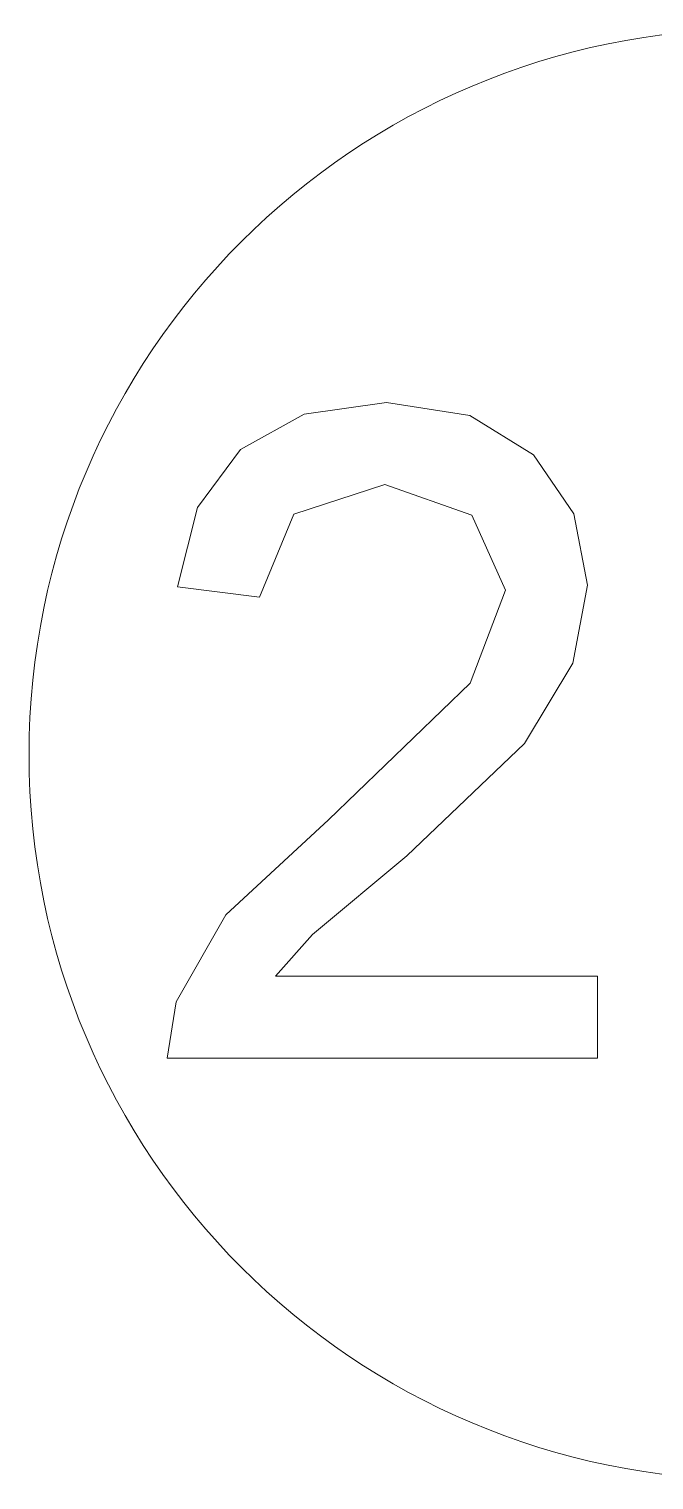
# Model space of a CAD drawing. Header units: millimetres. Extents: x 155927 to 326028, y -36033 to 97293.
# Drawn here: x 192338.6 to 192424.8, y 12560.1 to 12760.1 of the extents above; entities that cross this region are included whole.
import ezdxf

# ---------------------------------------------------------------- set-up
doc = ezdxf.new("R2010")
doc.units = ezdxf.units.MM
doc.header["$MEASUREMENT"] = 0
doc.layers.add('I-FURN', color=8, linetype='CONTINUOUS', lineweight=9)

msp = doc.modelspace()

# ---------------------------------------------------------------- linework, layer by layer
at = {"layer": 'I-FURN'}
for p, q in [((192387.89, 12708.6), (192376.52, 12706.97)), ((192399.34, 12706.79), (192387.89, 12708.6)), ((192376.52, 12706.97), (192367.73, 12702.08)), ((192408.12, 12701.36), (192399.34, 12706.79)), ((192367.73, 12702.08), (192361.8, 12694.1)), ((192413.71, 12693.24), (192408.12, 12701.36)), ((192375.12, 12693.17), (192387.65, 12697.29)), ((192387.65, 12697.29), (192399.66, 12693.07)), ((192361.8, 12694.1), (192359.06, 12683.17)), ((192370.36, 12681.76), (192375.12, 12693.17)), ((192399.66, 12693.07), (192404.27, 12682.7)), ((192415.57, 12683.39), (192413.71, 12693.24)), ((192359.06, 12683.17), (192370.36, 12681.76)), ((192404.27, 12682.7), (192399.39, 12669.9)), ((192413.56, 12672.67), (192415.57, 12683.39)), ((192406.88, 12661.59), (192413.56, 12672.67)), ((192399.39, 12669.9), (192379.88, 12651.07)), ((192390.69, 12646.11), (192406.88, 12661.59)), ((192379.88, 12651.07), (192365.73, 12637.97)), ((192377.69, 12635.24), (192390.69, 12646.11)), ((192365.73, 12637.97), (192358.86, 12625.98)), ((192372.59, 12629.49), (192377.69, 12635.24)), ((192416.98, 12629.49), (192372.59, 12629.49)), ((192416.98, 12618.19), (192416.98, 12629.49)), ((192358.86, 12625.98), (192357.65, 12618.19)), ((192357.65, 12618.19), (192416.98, 12618.19))]:
    msp.add_line(p, q, dxfattribs=at)
for start, end in [(0, 180), (180, 0)]:
    msp.add_arc((192438.59, 12660.06), 100, start, end, dxfattribs=at)

doc.saveas('drawing.dxf')
